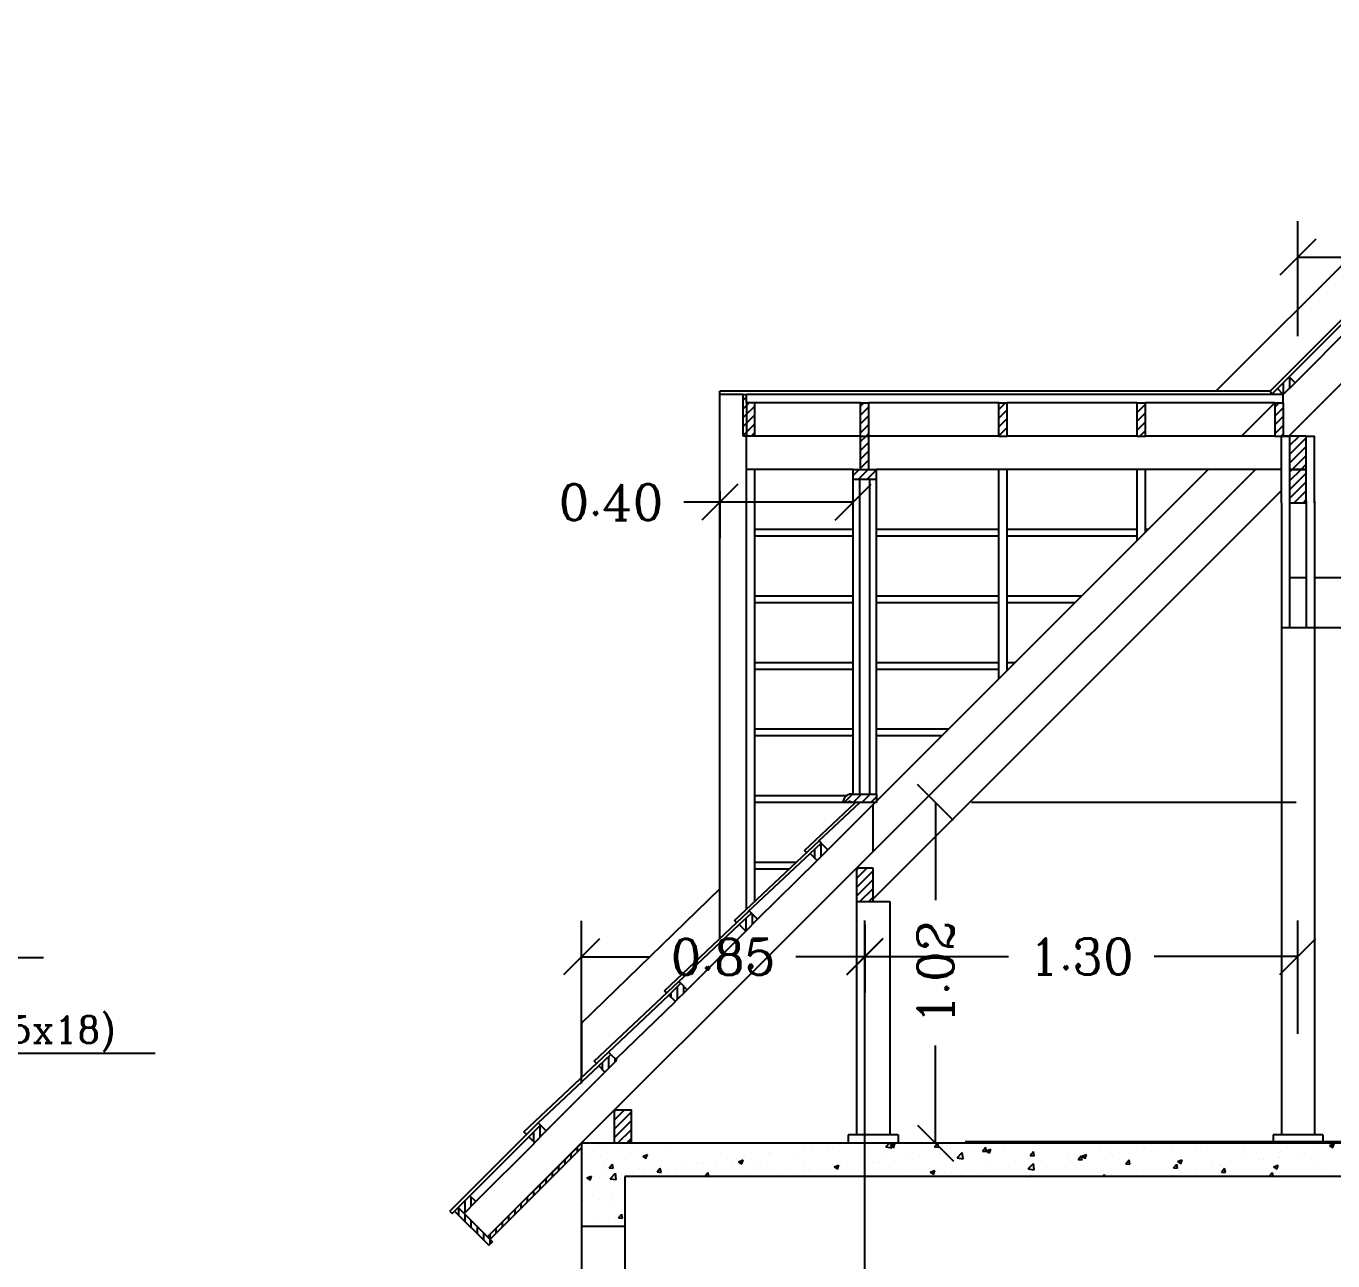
# Model space of a CAD drawing. Extents: x -79 to 141, y 7 to 81.
# Drawn here: x -50.599 to -46.678, y 44.532 to 48.238 of the extents above; entities that cross this region are included whole.
import ezdxf

# ---------------------------------------------------------------- set-up
doc = ezdxf.new("R2010")
doc.units = 0
doc.header["$LTSCALE"] = 10
doc.header["$MEASUREMENT"] = 0
doc.layers.get('0').update_dxf_attribs({"linetype": 'CONTINUOUS'})
doc.layers.get('DEFPOINTS').update_dxf_attribs({"linetype": 'CONTINUOUS'})
for name, color, linetype in [('CONCRETO', 5, 'CONTINUOUS'), ('COTAS', 244, 'CONTINUOUS'), ('EQUIPAMENTOS', 1, 'CONTINUOUS'), ('JANELA', 5, 'CONTINUOUS'), ('MADEIRAMENTODETELHADO', 244, 'CONTINUOUS'), ('PAREDECORTE', 3, 'CONTINUOUS'), ('PAREDES', 7, 'CONTINUOUS'), ('TEXTO', 1, 'CONTINUOUS')]:
    doc.layers.add(name, color=color, linetype=linetype)
doc.styles.add('ROMANC', font='ROMANC.SHX')
doc.styles.get("Standard").update_dxf_attribs({"font": 'ROMANC.SHX'})
doc.dimstyles.get("Standard").update_dxf_attribs({"dimscale": 0.6, "dimtxt": 0.18, "dimasz": 0.18, "dimexe": 0.18, "dimexo": 0.25, "dimgap": 0.09, "dimtad": 0, "dimzin": 0, "dimdsep": 46, "dimtxsty": 'Standard', "dimblk1": 'OBLIQUE', "dimblk2": 'OBLIQUE', "dimsah": 1, "dimcen": 0.09, "dimclrd": 30, "dimclre": 30, "dimadec": 0, "dimazin": 0, "dimtfac": 1, "dimtdec": 4, "dimtofl": 0, "dimtmove": 0, "dimatfit": 3, "dimldrblk": 'OBLIQUE', "dimfxl": 1, "dimtolj": 1, "dimtzin": 0, "dimarcsym": 0})

# ---------------------------------------------------------------- blocks, each defined once
blk = doc.blocks.new('_OBLIQUE')
at = {"color": 0, "linetype": 'ByBlock'}
blk.add_line((-0.5, -0.5), (0.5, 0.5), dxfattribs=at)
blk = doc.blocks.new('*D41')
at = {"color": 30, "linetype": 'ByBlock', "ltscale": 0.05}
for p, q in [((-28.1322, 35.88), (-28.1322, 36.3678)), ((-27.2817, 36.3558), (-27.2817, 36.1518)), ((-28.1322, 36.2598), (-27.9255, 36.2598)), ((-27.2817, 36.2598), (-27.4884, 36.2598))]:
    blk.add_line(p, q, dxfattribs=at)
at = {"layer": 'DEFPOINTS', "color": 0, "linetype": 'ByBlock', "ltscale": 0.05}
for p in [(-27.2817, 36.6558), (-27.2817, 36.2598), (-28.1322, 35.58)]:
    blk.add_point(p, dxfattribs=at)
at = {"color": 30, "linetype": 'ByBlock', "ltscale": 0.05, "xscale": 0.108, "yscale": 0.108, "zscale": 0.108, "rotation": 180}
blk.add_blockref('_OBLIQUE', (-28.1322, 36.2598), dxfattribs=at)
at = {"color": 30, "linetype": 'ByBlock', "ltscale": 0.05, "xscale": 0.108, "yscale": 0.108, "zscale": 0.108}
blk.add_blockref('_OBLIQUE', (-27.2817, 36.2598), dxfattribs=at)
at = {"color": 0, "linetype": 'ByBlock', "ltscale": 0.05, "insert": (-27.7069, 36.2598), "char_height": 0.108, "attachment_point": 5}
blk.add_mtext('\\A1;0.85', dxfattribs=at)
blk = doc.blocks.new('*D42')
at = {"color": 30, "linetype": 'ByBlock', "ltscale": 0.05}
for p, q in [((-25.982, 38.2527), (-25.982, 38.598)), ((-25.1192, 38.517), (-25.1192, 38.382)), ((-25.982, 38.49), (-25.7692, 38.49)), ((-25.1192, 38.49), (-25.332, 38.49))]:
    blk.add_line(p, q, dxfattribs=at)
at = {"layer": 'DEFPOINTS', "color": 0, "linetype": 'ByBlock', "ltscale": 0.05}
for p in [(-25.1192, 38.817), (-25.1192, 38.49), (-25.982, 37.9527)]:
    blk.add_point(p, dxfattribs=at)
at = {"color": 30, "linetype": 'ByBlock', "ltscale": 0.05, "xscale": 0.108, "yscale": 0.108, "zscale": 0.108, "rotation": 180}
blk.add_blockref('_OBLIQUE', (-25.982, 38.49), dxfattribs=at)
at = {"color": 30, "linetype": 'ByBlock', "ltscale": 0.05, "xscale": 0.108, "yscale": 0.108, "zscale": 0.108}
blk.add_blockref('_OBLIQUE', (-25.1192, 38.49), dxfattribs=at)
at = {"color": 0, "linetype": 'ByBlock', "ltscale": 0.05, "insert": (-25.5506, 38.49), "char_height": 0.108, "attachment_point": 5}
blk.add_mtext('\\A1;{0.85}', dxfattribs=at)
blk = doc.blocks.new('*D43')
at = {"color": 30, "linetype": 'ByBlock', "ltscale": 0.05}
for p, q in [((-27.2817, 34.8612), (-27.2817, 36.499)), ((-25.982, 36.1581), (-25.982, 36.499)), ((-27.2817, 36.391), (-26.8504, 36.391)), ((-25.982, 36.391), (-26.4133, 36.391))]:
    blk.add_line(p, q, dxfattribs=at)
at = {"layer": 'DEFPOINTS', "color": 0, "linetype": 'ByBlock', "ltscale": 0.05}
for p in [(-25.982, 36.391), (-25.982, 35.8581), (-27.2817, 34.5612)]:
    blk.add_point(p, dxfattribs=at)
at = {"color": 30, "linetype": 'ByBlock', "ltscale": 0.05, "xscale": 0.108, "yscale": 0.108, "zscale": 0.108, "rotation": 180}
blk.add_blockref('_OBLIQUE', (-27.2817, 36.391), dxfattribs=at)
at = {"color": 30, "linetype": 'ByBlock', "ltscale": 0.05, "xscale": 0.108, "yscale": 0.108, "zscale": 0.108}
blk.add_blockref('_OBLIQUE', (-25.982, 36.391), dxfattribs=at)
at = {"color": 0, "linetype": 'ByBlock', "ltscale": 0.05, "insert": (-26.6319, 36.391), "char_height": 0.108, "attachment_point": 5}
blk.add_mtext('\\A1;1.30', dxfattribs=at)
blk = doc.blocks.new('*D63')
at = {"color": 30, "linetype": 'ByBlock', "ltscale": 0.05}
for p, q in [((-28.5272, 35.3258), (-28.5272, 35.1173)), ((-28.1322, 35.28), (-28.1322, 35.1173)), ((-28.5272, 35.2253), (-28.1322, 35.2253)), ((-28.1322, 35.2253), (-28.0242, 35.2253))]:
    blk.add_line(p, q, dxfattribs=at)
at = {"layer": 'DEFPOINTS', "color": 0, "linetype": 'ByBlock', "ltscale": 0.05}
for p in [(-28.5272, 35.6258), (-28.1322, 35.58), (-28.1322, 35.2253)]:
    blk.add_point(p, dxfattribs=at)
at = {"color": 30, "linetype": 'ByBlock', "ltscale": 0.05, "xscale": 0.108, "yscale": 0.108, "zscale": 0.108, "rotation": 180}
blk.add_blockref('_OBLIQUE', (-28.5272, 35.2253), dxfattribs=at)
at = {"color": 30, "linetype": 'ByBlock', "ltscale": 0.05, "xscale": 0.108, "yscale": 0.108, "zscale": 0.108}
blk.add_blockref('_OBLIQUE', (-28.1322, 35.2253), dxfattribs=at)
at = {"color": 0, "linetype": 'ByBlock', "ltscale": 0.05, "insert": (-27.8056, 35.2253), "char_height": 0.108, "attachment_point": 5}
blk.add_mtext('\\A1;0.40', dxfattribs=at)
blk = doc.blocks.new('*D64')
at = {"color": 30, "linetype": 'ByBlock', "ltscale": 0.05}
for p, q in [((-27.7167, 37.7877), (-27.7167, 37.6468)), ((-27.7167, 37.7548), (-27.8247, 37.7548)), ((-27.3167, 37.7548), (-27.7167, 37.7548)), ((-27.3167, 37.5473), (-27.3167, 37.6468))]:
    blk.add_line(p, q, dxfattribs=at)
at = {"layer": 'DEFPOINTS', "color": 0, "linetype": 'ByBlock', "ltscale": 0.05}
for p in [(-27.7167, 38.0877), (-27.3167, 37.8473), (-27.7167, 37.7548)]:
    blk.add_point(p, dxfattribs=at)
at = {"color": 30, "linetype": 'ByBlock', "ltscale": 0.05, "xscale": 0.108, "yscale": 0.108, "zscale": 0.108, "rotation": 180}
blk.add_blockref('_OBLIQUE', (-27.7167, 37.7548), dxfattribs=at)
at = {"color": 30, "linetype": 'ByBlock', "ltscale": 0.05, "xscale": 0.108, "yscale": 0.108, "zscale": 0.108}
blk.add_blockref('_OBLIQUE', (-27.3167, 37.7548), dxfattribs=at)
at = {"color": 0, "linetype": 'ByBlock', "ltscale": 0.05, "insert": (-28.0433, 37.7548), "char_height": 0.108, "attachment_point": 5}
blk.add_mtext('\\A1;0.40', dxfattribs=at)
blk = doc.blocks.new('*X65')
at = {"color": 0, "linetype": 'Continuous', "ltscale": 0.05}
for p, q in [((-27.3067, 36.6246), (-27.2755, 36.6558)), ((-27.3067, 36.6511), (-27.3021, 36.6558)), ((-27.3067, 36.5981), (-27.2567, 36.6481)), ((-27.3067, 36.5715), (-27.2567, 36.6215)), ((-27.296, 36.5558), (-27.2567, 36.595)), ((-27.2695, 36.5558), (-27.2567, 36.5685))]:
    blk.add_line(p, q, dxfattribs=at)
blk = doc.blocks.new('*X66')
at = {"color": 0, "linetype": 'Continuous', "ltscale": 0.05}
for p, q in [((-27.3431, 36.8534), (-27.3181, 36.8784)), ((-27.3166, 36.8534), (-27.2916, 36.8784)), ((-27.2901, 36.8534), (-27.2651, 36.8784)), ((-27.2635, 36.8534), (-27.2467, 36.8702))]:
    blk.add_line(p, q, dxfattribs=at)
blk = doc.blocks.new('*X67')
at = {"color": 0, "linetype": 'Continuous', "ltscale": 0.05}
for p, q in [((-27.6467, 38.0612), (-27.6367, 38.0712)), ((-27.6467, 38.0347), (-27.6367, 38.0447)), ((-27.6367, 38.0447), (-27.6287, 38.0527)), ((-27.6367, 38.0182), (-27.6117, 38.0432)), ((-27.2942, 38.0425), (-27.284, 38.0527)), ((-27.2942, 38.0159), (-27.2692, 38.0409)), ((-26.8792, 38.0332), (-26.8597, 38.0527)), ((-26.4642, 38.0504), (-26.462, 38.0527)), ((-26.4642, 38.0239), (-26.4392, 38.0489)), ((-26.0509, 38.0395), (-26.0377, 38.0527)), ((-26.0509, 38.013), (-26.0259, 38.038)), ((-27.6467, 38.0082), (-27.6367, 38.0182)), ((-27.6367, 37.9916), (-27.6117, 38.0166)), ((-27.2942, 37.9894), (-27.2692, 38.0144)), ((-26.8792, 38.0067), (-26.8542, 38.0317)), ((-26.8792, 37.9802), (-26.8542, 38.0052)), ((-26.4642, 37.9974), (-26.4392, 38.0224)), ((-26.0509, 37.9865), (-26.0259, 38.0115)), ((-27.6467, 37.9816), (-27.6367, 37.9916)), ((-27.6467, 37.9551), (-27.6367, 37.9651)), ((-27.6367, 37.9651), (-27.6117, 37.9901)), ((-27.6227, 37.9527), (-27.6117, 37.9636)), ((-27.2942, 37.9629), (-27.2692, 37.9879)), ((-27.2779, 37.9527), (-27.2692, 37.9614)), ((-26.8792, 37.9536), (-26.8542, 37.9786)), ((-26.4642, 37.9709), (-26.4392, 37.9959)), ((-26.4559, 37.9527), (-26.4392, 37.9694)), ((-26.0509, 37.9599), (-26.0259, 37.9849)), ((-26.0317, 37.9527), (-26.0259, 37.9584)), ((-27.2942, 37.9364), (-27.2779, 37.9527)), ((-27.2942, 37.9099), (-27.2692, 37.9349)), ((-27.2942, 37.8834), (-27.2692, 37.9084)), ((-27.2942, 37.8568), (-27.2692, 37.8818)), ((-27.2719, 37.8527), (-27.2692, 37.8553))]:
    blk.add_line(p, q, dxfattribs=at)
blk = doc.blocks.new('*X68')
at = {"color": 0, "linetype": 'Continuous', "ltscale": 0.05}
for p, q in [((-26.007, 37.9243), (-25.9786, 37.9527)), ((-26.007, 37.9508), (-26.0052, 37.9527)), ((-26.007, 37.8977), (-25.957, 37.9477)), ((-26.007, 37.8712), (-25.957, 37.9212)), ((-25.9991, 37.8527), (-25.957, 37.8947)), ((-26.007, 37.8182), (-25.9726, 37.8527)), ((-26.007, 37.8447), (-25.9991, 37.8527)), ((-26.007, 37.7917), (-25.957, 37.8417)), ((-25.9726, 37.8527), (-25.957, 37.8682)), ((-26.007, 37.7652), (-25.957, 37.8152)), ((-25.993, 37.7527), (-25.957, 37.7886)), ((-25.9665, 37.7527), (-25.957, 37.7621))]:
    blk.add_line(p, q, dxfattribs=at)
blk = doc.blocks.new('*X69')
at = {"color": 0, "linetype": 'Continuous', "ltscale": 0.05}
for p, q in [((-27.3167, 37.8343), (-27.2984, 37.8527)), ((-27.3019, 37.8227), (-27.2719, 37.8527)), ((-27.2754, 37.8227), (-27.2467, 37.8513)), ((-27.2488, 37.8227), (-27.2467, 37.8248))]:
    blk.add_line(p, q, dxfattribs=at)
blk = doc.blocks.new('*X74')
at = {"color": 0, "linetype": 'Continuous', "ltscale": 0.05}
for p, q in [((-28.2562, 35.8485), (-28.2562, 35.8827)), ((-28.275, 35.8347), (-28.275, 35.8639)), ((-28.2375, 35.8674), (-28.2375, 35.8679)), ((-28.1437, 35.8042), (-28.1437, 35.8184)), ((-28.1812, 35.7667), (-28.1812, 35.7809)), ((-28.1625, 35.7855), (-28.1625, 35.7996)), ((-28.2375, 35.7105), (-28.2375, 35.7246)), ((-28.2187, 35.7292), (-28.2187, 35.7434)), ((-28.2, 35.748), (-28.2, 35.7621)), ((-28.275, 35.673), (-28.275, 35.6871)), ((-28.2562, 35.6917), (-28.2562, 35.7059)), ((-28.4812, 35.6223), (-28.4812, 35.6577)), ((-28.4625, 35.6411), (-28.4625, 35.6686)), ((-28.3125, 35.6355), (-28.3125, 35.6496)), ((-28.2937, 35.6542), (-28.2937, 35.6684)), ((-28.5, 35.6354), (-28.5, 35.6389)), ((-28.5, 35.6142), (-28.5, 35.6354)), ((-28.4812, 35.5954), (-28.4812, 35.6167)), ((-28.35, 35.598), (-28.35, 35.6121)), ((-28.3312, 35.6167), (-28.3312, 35.6309)), ((-28.4625, 35.5767), (-28.4625, 35.5979)), ((-28.4438, 35.5579), (-28.4438, 35.5792)), ((-28.3875, 35.5605), (-28.3875, 35.5746)), ((-28.3687, 35.5792), (-28.3687, 35.5934)), ((-28.425, 35.5392), (-28.425, 35.5604)), ((-28.4062, 35.5417), (-28.4062, 35.5559)), ((-28.4062, 35.5276), (-28.4062, 35.5417))]:
    blk.add_line(p, q, dxfattribs=at)
blk = doc.blocks.new('*X75')
at = {"color": 0, "linetype": 'Continuous', "ltscale": 0.05}
for p, q in [((-27.6187, 36.4874), (-27.6187, 36.5177)), ((-27.6562, 36.4845), (-27.6562, 36.4885)), ((-27.6375, 36.4686), (-27.6375, 36.5062)), ((-27.8625, 36.2681), (-27.8625, 36.2818)), ((-27.8437, 36.2624), (-27.8437, 36.3006)), ((-27.825, 36.2809), (-27.825, 36.3012)), ((-28.05, 36.0552), (-28.05, 36.0909)), ((-28.0312, 36.074), (-28.0312, 36.0843)), ((-28.0688, 36.0511), (-28.0688, 36.0733))]:
    blk.add_line(p, q, dxfattribs=at)
blk = doc.blocks.new('*X76')
at = {"color": 0, "linetype": 'Continuous', "ltscale": 0.05}
for p, q in [((-27.4312, 36.6853), (-27.4312, 36.7134)), ((-27.4125, 36.6906), (-27.4125, 36.731)), ((-27.3938, 36.7098), (-27.3938, 36.7129))]:
    blk.add_line(p, q, dxfattribs=at)
blk = doc.blocks.new('*X77')
at = {"color": 0, "linetype": 'Continuous', "ltscale": 0.05}
for p, q in [((-25.6125, 38.5128), (-25.6125, 38.5271)), ((-25.5937, 38.5098), (-25.5937, 38.5458)), ((-25.575, 38.5286), (-25.575, 38.546)), ((-25.8187, 38.2948), (-25.8187, 38.3202)), ((-25.8, 38.3036), (-25.8, 38.3389)), ((-25.7812, 38.3223), (-25.7812, 38.328)), ((-26.0062, 38.0973), (-26.0062, 38.1287)), ((-26.025, 38.0786), (-26.025, 38.1139))]:
    blk.add_line(p, q, dxfattribs=at)
blk = doc.blocks.new('*X94')
at = {"color": 0, "linetype": 'Continuous', "ltscale": 0.05}
for p, q in [((-28.0951, 35.8048), (-28.0951, 35.8048)), ((-28.0716, 35.8156), (-28.0716, 35.8156)), ((-28.0193, 35.8148), (-28.0193, 35.8148)), ((-27.9729, 35.8063), (-27.9729, 35.8063)), ((-27.869, 35.8213), (-27.869, 35.8213)), ((-27.5677, 35.8023), (-27.5677, 35.8023)), ((-27.4612, 35.8107), (-27.4612, 35.8107)), ((-27.4414, 35.8189), (-27.4414, 35.8189)), ((-27.3913, 35.8255), (-27.3913, 35.8255)), ((-27.38, 35.8164), (-27.38, 35.8164)), ((-27.3602, 35.8235), (-27.3602, 35.8235)), ((-27.218, 35.8192), (-27.2077, 35.83)), ((-27.218, 35.8192), (-27.2002, 35.8164)), ((-27.2052, 35.8233), (-27.1912, 35.8287)), ((-27.2052, 35.8233), (-27.1953, 35.8166)), ((-27.2002, 35.8165), (-27.2018, 35.83)), ((-27.1953, 35.8166), (-27.1912, 35.8287)), ((-27.0988, 35.8125), (-27.0988, 35.8125)), ((-27.0721, 35.8189), (-27.0628, 35.83)), ((-27.0721, 35.8189), (-27.0602, 35.8179)), ((-27.0601, 35.8179), (-27.0624, 35.83)), ((-27.0046, 35.7861), (-26.989, 35.8023)), ((-26.9898, 35.8064), (-26.9898, 35.8064)), ((-26.9868, 35.7833), (-26.989, 35.8023)), ((-26.9511, 35.8138), (-26.9511, 35.8138)), ((-26.9397, 35.813), (-26.9397, 35.813)), ((-26.9287, 35.8063), (-26.919, 35.8178)), ((-26.9287, 35.8063), (-26.9167, 35.8053)), ((-26.9167, 35.8053), (-26.919, 35.8179)), ((-26.9178, 35.8073), (-26.9038, 35.8127)), ((-26.9178, 35.8073), (-26.9079, 35.8006)), ((-26.9078, 35.8006), (-26.9038, 35.8127)), ((-26.8639, 35.823), (-26.8639, 35.823)), ((-26.8485, 35.8279), (-26.8485, 35.8279)), ((-26.7852, 35.7938), (-26.7756, 35.8053)), ((-26.7732, 35.7928), (-26.7755, 35.8053)), ((-26.6797, 35.8296), (-26.6797, 35.8296)), ((-26.6725, 35.8026), (-26.6725, 35.8026)), ((-26.5729, 35.825), (-26.5729, 35.825)), ((-26.5559, 35.8226), (-26.5559, 35.8226)), ((-26.5433, 35.8032), (-26.5433, 35.8032)), ((-26.4662, 35.8205), (-26.4662, 35.8205)), ((-26.4423, 35.816), (-26.4423, 35.816)), ((-26.4123, 35.8105), (-26.4123, 35.8105)), ((-26.3594, 35.816), (-26.3594, 35.816)), ((-26.286, 35.8271), (-26.286, 35.8271)), ((-26.2526, 35.8115), (-26.2526, 35.8115)), ((-26.1459, 35.807), (-26.1459, 35.807)), ((-26.0391, 35.8025), (-26.0391, 35.8025)), ((-26.0333, 35.8063), (-26.0333, 35.8063)), ((-25.9809, 35.8034), (-25.9809, 35.8034)), ((-25.9306, 35.8204), (-25.9306, 35.8204)), ((-25.8875, 35.8237), (-25.8735, 35.8291)), ((-25.8875, 35.8237), (-25.8775, 35.817)), ((-25.8775, 35.8171), (-25.8735, 35.8291)), ((-28.1066, 35.786), (-28.1066, 35.786)), ((-28.0739, 35.7935), (-28.0739, 35.7935)), ((-28.0485, 35.7563), (-28.0389, 35.7678)), ((-28.0365, 35.7553), (-28.0388, 35.7678)), ((-27.9998, 35.7815), (-27.9998, 35.7815)), ((-27.9481, 35.7908), (-27.9341, 35.7962)), ((-27.9481, 35.7908), (-27.9382, 35.7841)), ((-27.9382, 35.7842), (-27.9341, 35.7962)), ((-27.893, 35.777), (-27.893, 35.777)), ((-27.8198, 35.7691), (-27.8198, 35.7691)), ((-27.7863, 35.7725), (-27.7863, 35.7725)), ((-27.7688, 35.7688), (-27.7688, 35.7688)), ((-27.6935, 35.7857), (-27.6935, 35.7857)), ((-27.6795, 35.768), (-27.6795, 35.768)), ((-27.6678, 35.7816), (-27.6678, 35.7816)), ((-27.6607, 35.7748), (-27.6467, 35.7802)), ((-27.6607, 35.7748), (-27.6508, 35.7681)), ((-27.6507, 35.7681), (-27.6467, 35.7802)), ((-27.6435, 35.7923), (-27.6435, 35.7923)), ((-27.6133, 35.7763), (-27.6133, 35.7763)), ((-27.5727, 35.7634), (-27.5727, 35.7634)), ((-27.5639, 35.7966), (-27.5639, 35.7966)), ((-27.4966, 35.7964), (-27.4966, 35.7964)), ((-27.3733, 35.7588), (-27.3593, 35.7642)), ((-27.3633, 35.7521), (-27.3593, 35.7642)), ((-27.3321, 35.7725), (-27.3321, 35.7725)), ((-27.2587, 35.7719), (-27.2587, 35.7719)), ((-27.2419, 35.7732), (-27.2419, 35.7732)), ((-27.2154, 35.7925), (-27.2154, 35.7925)), ((-27.1918, 35.7798), (-27.1918, 35.7798)), ((-27.156, 35.786), (-27.156, 35.786)), ((-27.1161, 35.7898), (-27.1161, 35.7898)), ((-27.055, 35.7988), (-27.055, 35.7988)), ((-27.0046, 35.7861), (-26.9868, 35.7833)), ((-26.9058, 35.7625), (-26.9058, 35.7625)), ((-26.7911, 35.753), (-26.7756, 35.7692)), ((-26.7891, 35.7826), (-26.7891, 35.7826)), ((-26.7852, 35.7938), (-26.7732, 35.7927)), ((-26.7733, 35.7502), (-26.7755, 35.7692)), ((-26.7499, 35.7741), (-26.7499, 35.7741)), ((-26.7402, 35.7673), (-26.7402, 35.7673)), ((-26.6644, 35.7773), (-26.6644, 35.7773)), ((-26.646, 35.7891), (-26.646, 35.7891)), ((-26.6417, 35.7812), (-26.6321, 35.7927)), ((-26.6417, 35.7812), (-26.6298, 35.7802)), ((-26.6298, 35.7802), (-26.6321, 35.7928)), ((-26.6304, 35.7913), (-26.6164, 35.7967)), ((-26.6304, 35.7913), (-26.6204, 35.7846)), ((-26.6204, 35.7846), (-26.6164, 35.7967)), ((-26.5381, 35.7939), (-26.5381, 35.7939)), ((-26.4983, 35.7687), (-26.4887, 35.7802)), ((-26.4983, 35.7687), (-26.4863, 35.7676)), ((-26.4863, 35.7677), (-26.4886, 35.7802)), ((-26.4881, 35.8005), (-26.4881, 35.8005)), ((-26.3548, 35.7561), (-26.3452, 35.7676)), ((-26.3429, 35.7551), (-26.3452, 35.7677)), ((-26.343, 35.7753), (-26.329, 35.7806)), ((-26.343, 35.7753), (-26.333, 35.7686)), ((-26.3408, 35.7644), (-26.3408, 35.7644)), ((-26.333, 35.7686), (-26.3289, 35.7807)), ((-26.2382, 35.7785), (-26.2382, 35.7785)), ((-26.2142, 35.7633), (-26.2142, 35.7633)), ((-26.2128, 35.7648), (-26.2128, 35.7648)), ((-26.1371, 35.7913), (-26.1371, 35.7913)), ((-26.0976, 35.7834), (-26.0976, 35.7834)), ((-26.0865, 35.7814), (-26.0865, 35.7814)), ((-26.0555, 35.7592), (-26.0415, 35.7646)), ((-26.0456, 35.7526), (-26.0415, 35.7646)), ((-26.0364, 35.788), (-26.0364, 35.788)), ((-25.9607, 35.798), (-25.9607, 35.798)), ((-25.9323, 35.798), (-25.9323, 35.798)), ((-28.1162, 35.7263), (-28.1022, 35.7317)), ((-28.1162, 35.7263), (-28.1062, 35.7196)), ((-28.1062, 35.7196), (-28.1021, 35.7317)), ((-28.0764, 35.7269), (-28.0764, 35.7269)), ((-28.072, 35.7359), (-28.072, 35.7359)), ((-28.0644, 35.7591), (-28.0644, 35.7591)), ((-28.0485, 35.7563), (-28.0366, 35.7553)), ((-28.0453, 35.7237), (-28.0297, 35.7399)), ((-28.0453, 35.7237), (-28.0275, 35.7209)), ((-28.0275, 35.7209), (-28.0297, 35.7399)), ((-27.9754, 35.7397), (-27.9754, 35.7397)), ((-27.9576, 35.7546), (-27.9576, 35.7546)), ((-27.9456, 35.7525), (-27.9456, 35.7525)), ((-27.9051, 35.7438), (-27.8954, 35.7553)), ((-27.9051, 35.7438), (-27.8931, 35.7427)), ((-27.8956, 35.7591), (-27.8956, 35.7591)), ((-27.8931, 35.7427), (-27.8954, 35.7553)), ((-27.8715, 35.7547), (-27.8715, 35.7547)), ((-27.8509, 35.7501), (-27.8509, 35.7501)), ((-27.8465, 35.7363), (-27.8465, 35.7363)), ((-27.7616, 35.7312), (-27.752, 35.7427)), ((-27.7616, 35.7312), (-27.7497, 35.7302)), ((-27.7496, 35.7302), (-27.7519, 35.7427)), ((-27.7441, 35.7456), (-27.7441, 35.7456)), ((-27.7299, 35.7563), (-27.7299, 35.7563)), ((-27.6373, 35.7411), (-27.6373, 35.7411)), ((-27.6087, 35.73), (-27.6085, 35.7302)), ((-27.6085, 35.73), (-27.6085, 35.7302)), ((-27.5663, 35.73), (-27.5663, 35.73)), ((-27.5653, 35.7324), (-27.5653, 35.7324)), ((-27.5306, 35.7366), (-27.5306, 35.7366)), ((-27.494, 35.7401), (-27.494, 35.7401)), ((-27.466, 35.7589), (-27.466, 35.7589)), ((-27.4636, 35.7441), (-27.4636, 35.7441)), ((-27.4487, 35.7525), (-27.4487, 35.7525)), ((-27.4439, 35.7466), (-27.4439, 35.7466)), ((-27.4238, 35.7321), (-27.4238, 35.7321)), ((-27.3733, 35.7588), (-27.3633, 35.7521)), ((-27.3682, 35.7566), (-27.3682, 35.7566)), ((-27.3626, 35.7569), (-27.3626, 35.7569)), ((-27.3592, 35.7544), (-27.3592, 35.7544)), ((-27.2525, 35.7499), (-27.2525, 35.7499)), ((-27.1457, 35.7454), (-27.1457, 35.7454)), ((-27.0859, 35.7428), (-27.0719, 35.7482)), ((-27.0859, 35.7428), (-27.0759, 35.7361)), ((-27.0759, 35.7361), (-27.0718, 35.7482)), ((-27.0575, 35.7322), (-27.0575, 35.7322)), ((-27.0389, 35.7409), (-27.0389, 35.7409)), ((-27.0224, 35.7425), (-27.0224, 35.7425)), ((-26.9923, 35.7341), (-26.9923, 35.7341)), ((-26.9536, 35.7472), (-26.9536, 35.7472)), ((-26.9322, 35.7364), (-26.9322, 35.7364)), ((-26.9166, 35.7441), (-26.9166, 35.7441)), ((-26.8509, 35.7613), (-26.8509, 35.7613)), ((-26.8254, 35.7319), (-26.8254, 35.7319)), ((-26.7911, 35.753), (-26.7734, 35.7502)), ((-26.7902, 35.7607), (-26.7902, 35.7607)), ((-26.7901, 35.73), (-26.7844, 35.7321)), ((-26.7851, 35.73), (-26.7844, 35.7322)), ((-26.568, 35.73), (-26.5621, 35.7361)), ((-26.5614, 35.73), (-26.5621, 35.7361)), ((-26.5457, 35.7366), (-26.5457, 35.7366)), ((-26.4649, 35.7316), (-26.4649, 35.7316)), ((-26.4447, 35.7494), (-26.4447, 35.7494)), ((-26.3548, 35.7561), (-26.3429, 35.7551)), ((-26.3386, 35.7483), (-26.3386, 35.7483)), ((-26.3308, 35.7433), (-26.3308, 35.7433)), ((-26.2885, 35.7548), (-26.2885, 35.7548)), ((-26.2114, 35.7436), (-26.2018, 35.7551)), ((-26.2114, 35.7436), (-26.1994, 35.7425)), ((-26.1994, 35.7426), (-26.2017, 35.7551)), ((-26.0679, 35.731), (-26.0583, 35.7425)), ((-26.0679, 35.731), (-26.056, 35.73)), ((-26.056, 35.73), (-26.0583, 35.7426)), ((-26.0555, 35.7592), (-26.0456, 35.7525)), ((-26.0496, 35.7394), (-26.0496, 35.7394)), ((-26.0357, 35.7397), (-26.0357, 35.7397)), ((-25.933, 35.7595), (-25.933, 35.7595)), ((-25.933, 35.7538), (-25.933, 35.7538)), ((-25.9149, 35.73), (-25.9148, 35.73)), ((-25.9148, 35.73), (-25.9148, 35.73)), ((-25.887, 35.7358), (-25.887, 35.7358)), ((-28.0798, 35.6963), (-28.0798, 35.6963)), ((-28.1246, 35.657), (-28.1246, 35.657)), ((-28.0788, 35.6604), (-28.0788, 35.6604)), ((-28.0396, 35.6798), (-28.0396, 35.6798)), ((-28.0319, 35.6523), (-28.0319, 35.6523)), ((-28.0208, 35.6059), (-28.0111, 35.6174)), ((-28.0208, 35.6059), (-28.0088, 35.6048)), ((-28.0088, 35.6048), (-28.0111, 35.6174)), ((-28.0812, 35.5938), (-28.0812, 35.5938)), ((-28.0509, 35.5948), (-28.0509, 35.5948))]:
    blk.add_line(p, q, dxfattribs=at)
blk = doc.blocks.new('*X122')
at = {"color": 0, "linetype": 'Continuous', "ltscale": 0.05}
for p, q in [((-48.8339, 44.955), (-48.804, 44.9849)), ((-48.8339, 44.9815), (-48.8305, 44.9849)), ((-48.8339, 44.9285), (-48.7839, 44.9785)), ((-48.8339, 44.902), (-48.7839, 44.952)), ((-48.8245, 44.8849), (-48.7839, 44.9254)), ((-48.7979, 44.8849), (-48.7839, 44.8989))]:
    blk.add_line(p, q, dxfattribs=at)
blk = doc.blocks.new('*D146')
at = {"color": 30, "linetype": 'ByBlock', "ltscale": 0.05}
for p, q in [((-47.8708, 45.9083), (-47.8708, 45.6151)), ((-46.7877, 45.9083), (-47.7628, 45.9083)), ((-47.8708, 44.8849), (-47.8708, 45.178)), ((-46.7227, 44.8849), (-47.7628, 44.8849))]:
    blk.add_line(p, q, dxfattribs=at)
at = {"layer": 'DEFPOINTS', "color": 0, "linetype": 'ByBlock', "ltscale": 0.05}
for p in [(-48.0477, 45.9083), (-47.9827, 44.8849), (-47.8708, 44.8849)]:
    blk.add_point(p, dxfattribs=at)
at = {"color": 30, "linetype": 'ByBlock', "ltscale": 0.05, "xscale": 0.108, "yscale": 0.108, "zscale": 0.108}
for p, rotation in [((-47.8708, 45.9083), 90), ((-47.8708, 44.8849), 270)]:
    blk.add_blockref('_OBLIQUE', p, dxfattribs=dict(at, rotation=rotation))
at = {"color": 0, "linetype": 'ByBlock', "ltscale": 0.05, "insert": (-47.8708, 45.3966), "char_height": 0.108, "attachment_point": 5, "rotation": 90}
blk.add_mtext('\\A1;1.02', dxfattribs=at)

msp = doc.modelspace()

# ---------------------------------------------------------------- linework, layer by layer
at = {"layer": 'CONCRETO', "color": 30, "linetype": 'Continuous', "ltscale": 0.3}
for p, q in [((-47.98274, 44.90987), (-48.13274, 44.90987)), ((-46.70807, 44.90987), (-46.85704, 44.90987))]:
    msp.add_line(p, q, dxfattribs=at)
at = {"layer": 'CONCRETO', "color": 5, "linetype": 'Continuous', "ltscale": 0.3}
for p, q in [((-42.93319, 44.88487), (-48.93319, 44.88487)), ((-48.93319, 44.88487), (-48.93319, 44.63487)), ((-48.93319, 44.88487), (-48.93319, 44.63487)), ((-45.90319, 44.78487), (-48.80319, 44.78487)), ((-48.80319, 44.78487), (-48.80319, 44.63487))]:
    msp.add_line(p, q, dxfattribs=at)
at = {"layer": 'CONCRETO', "color": 3, "linetype": 'Continuous', "ltscale": 0.3}
msp.add_line((-48.80319, 44.63487), (-48.93319, 44.63487), dxfattribs=at)
at = {"layer": 'EQUIPAMENTOS', "linetype": 'Continuous', "ltscale": 0.05}
msp.add_line((-45.88126, 44.88928), (-47.78126, 44.88928), dxfattribs=at)
at = {"layer": 'JANELA', "color": 244, "linetype": 'Continuous', "ltscale": 0.3}
for p, q in [((-48.11774, 45.93325), (-48.11774, 46.87755)), ((-48.04774, 45.93325), (-48.04774, 46.87755))]:
    msp.add_line(p, q, dxfattribs=at)
at = {"layer": 'JANELA', "color": 1, "linetype": 'Continuous', "ltscale": 0.3}
for p, q in [((-48.09774, 45.93325), (-48.09774, 46.87755)), ((-48.06774, 45.93325), (-48.06774, 46.87755))]:
    msp.add_line(p, q, dxfattribs=at)
at = {"layer": 'MADEIRAMENTODETELHADO', "color": 30, "linetype": 'Continuous', "ltscale": 0.3}
for p, q in [((-46.86643, 47.14255), (-46.60419, 47.40479)), ((-46.80925, 47.18558), (-46.63248, 47.36236)), ((-46.79157, 47.16791), (-46.6148, 47.34468)), ((-46.81051, 47.00755), (-46.59397, 47.22409)), ((-48.51774, 45.49916), (-48.51774, 47.14255)), ((-46.86643, 47.14255), (-48.51774, 47.14255)), ((-48.09524, 47.13255), (-48.09524, 47.13469)), ((-48.07024, 47.13255), (-48.07024, 47.13469)), ((-46.86643, 47.14255), (-46.86228, 47.13255)), ((-46.86228, 47.13255), (-46.84461, 47.15023)), ((-48.44774, 47.13255), (-48.51774, 47.13255)), ((-46.82693, 47.13255), (-48.43774, 47.13255)), ((-48.09524, 47.10755), (-48.41274, 47.10755)), ((-47.68024, 47.10755), (-48.07024, 47.10755)), ((-47.26524, 47.10755), (-47.65524, 47.10755)), ((-46.85193, 47.10755), (-47.24024, 47.10755)), ((-46.95193, 47.00755), (-46.85193, 47.10755)), ((-46.82693, 47.10755), (-46.82693, 47.13255)), ((-48.43774, 45.58731), (-48.43774, 47.00755)), ((-48.09524, 47.00755), (-48.41274, 47.00755)), ((-47.68024, 47.00755), (-48.07024, 47.00755)), ((-47.26524, 47.00755), (-47.65524, 47.00755)), ((-46.85193, 47.00755), (-47.24024, 47.00755)), ((-46.80807, 47.00755), (-46.82693, 47.00755)), ((-48.11774, 46.90755), (-48.43774, 46.90755)), ((-48.41274, 45.61087), (-48.41274, 46.90755)), ((-46.83204, 46.90755), (-48.04774, 46.90755)), ((-48.04774, 45.91174), (-47.05193, 46.90755)), ((-47.88543, 45.93263), (-46.91051, 46.90755)), ((-47.68024, 46.27924), (-47.68024, 46.90755)), ((-47.65524, 46.30424), (-47.65524, 46.90755)), ((-47.26524, 46.69424), (-47.26524, 46.90755)), ((-47.24024, 46.71924), (-47.24024, 46.90755)), ((-48.05774, 45.61889), (-46.83204, 46.8446)), ((-46.83204, 46.80755), (-46.83204, 46.43358)), ((-46.73307, 46.80755), (-46.73307, 46.43358)), ((-48.11774, 46.72755), (-48.41274, 46.72755)), ((-48.11774, 46.70755), (-48.41274, 46.70755)), ((-47.68024, 46.72755), (-48.04774, 46.72755)), ((-47.68024, 46.70755), (-48.04774, 46.70755)), ((-47.26524, 46.72755), (-47.65524, 46.72755)), ((-47.26524, 46.70755), (-47.65524, 46.70755)), ((-47.23193, 46.72755), (-47.24024, 46.72755)), ((-48.11774, 46.52755), (-48.41274, 46.52755)), ((-48.11774, 46.50755), (-48.41274, 46.50755)), ((-47.68024, 46.52755), (-48.04774, 46.52755)), ((-47.68024, 46.50755), (-48.04774, 46.50755)), ((-47.43193, 46.52755), (-47.65524, 46.52755)), ((-47.45193, 46.50755), (-47.65524, 46.50755)), ((-46.83204, 46.43358), (-46.83204, 44.90987)), ((-46.73307, 46.43358), (-46.73307, 44.90987)), ((-48.11774, 46.32755), (-48.41274, 46.32755)), ((-47.68024, 46.32755), (-48.04774, 46.32755)), ((-47.63193, 46.32755), (-47.65524, 46.32755)), ((-48.11774, 46.30755), (-48.41274, 46.30755)), ((-47.68024, 46.30755), (-48.04774, 46.30755)), ((-47.65193, 46.30755), (-47.65524, 46.30755)), ((-48.11774, 46.12755), (-48.41274, 46.12755)), ((-47.83193, 46.12755), (-48.04774, 46.12755)), ((-48.11774, 46.10755), (-48.41274, 46.10755)), ((-47.85193, 46.10755), (-48.04774, 46.10755)), ((-48.13864, 45.92755), (-48.41274, 45.92755)), ((-48.05774, 45.76032), (-47.88543, 45.93263)), ((-48.11153, 45.90755), (-48.41274, 45.90755)), ((-48.26399, 45.76384), (-48.11078, 45.90825)), ((-48.22132, 45.79132), (-48.09727, 45.90825)), ((-48.19295, 45.7665), (-48.05858, 45.90096)), ((-48.05774, 45.90174), (-48.05123, 45.90825)), ((-48.05774, 45.76032), (-48.05774, 45.90174)), ((-48.47373, 45.55338), (-48.21975, 45.7928)), ((-48.25743, 45.75728), (-48.26399, 45.76384)), ((-48.21319, 45.78624), (-48.21955, 45.79298)), ((-49.2144, 44.60366), (-48.05774, 45.76032)), ((-48.24673, 45.75462), (-48.43349, 45.57962)), ((-48.28897, 45.72755), (-48.41274, 45.72755)), ((-48.4046, 45.55745), (-48.22547, 45.73336)), ((-48.31018, 45.70755), (-48.41274, 45.70755)), ((-48.10774, 45.61065), (-48.10774, 44.90987)), ((-48.10774, 45.61065), (-48.05774, 45.61065)), ((-48.05774, 45.61065), (-48.00774, 45.61065)), ((-48.00774, 45.61065), (-48.00774, 44.90987)), ((-48.68411, 45.34233), (-48.43013, 45.58174)), ((-48.42294, 45.57579), (-48.42929, 45.58253)), ((-48.64145, 45.36981), (-48.45933, 45.54147)), ((-48.46717, 45.54683), (-48.47373, 45.55338)), ((-48.6158, 45.34597), (-48.43995, 45.52209)), ((-48.89453, 45.13131), (-48.64055, 45.37072)), ((-48.63503, 45.3652), (-48.64055, 45.37072)), ((-48.67759, 45.3358), (-48.68411, 45.34233)), ((-48.85186, 45.15878), (-48.67039, 45.32985)), ((-48.82936, 45.13728), (-48.65096, 45.31058)), ((-49.10584, 44.91937), (-48.85186, 45.15878)), ((-48.84479, 45.15171), (-48.85186, 45.15878)), ((-49.06237, 44.94661), (-48.88119, 45.1174)), ((-49.03831, 44.92255), (-48.86247, 45.09868)), ((-48.88641, 45.12319), (-48.89453, 45.13131)), ((-49.32826, 44.68072), (-49.06237, 44.94661)), ((-49.32826, 44.68072), (-49.06237, 44.94661)), ((-49.0553, 44.93954), (-49.06237, 44.94661)), ((-49.0553, 44.93954), (-49.06237, 44.94661)), ((-49.0553, 44.93954), (-49.05599, 44.94023)), ((-49.0553, 44.93954), (-49.05599, 44.94023)), ((-49.26743, 44.72741), (-49.09065, 44.90418)), ((-49.26743, 44.72741), (-49.09065, 44.90418)), ((-49.09772, 44.91125), (-49.10584, 44.91937)), ((-49.09772, 44.91125), (-49.10584, 44.91937)), ((-48.13274, 44.90987), (-48.13274, 44.88487)), ((-47.98274, 44.90987), (-47.98274, 44.88487)), ((-46.85704, 44.90987), (-46.85704, 44.88487)), ((-46.70807, 44.90987), (-46.70807, 44.88487)), ((-49.07479, 44.88473), (-49.24975, 44.70973)), ((-49.07479, 44.88473), (-49.24975, 44.70973)), ((-48.79177, 44.88487), (-48.78389, 44.89274)), ((-49.32826, 44.68072), (-49.32119, 44.67365)), ((-49.32826, 44.68072), (-49.32119, 44.67365)), ((-49.32119, 44.67365), (-49.31339, 44.68144)), ((-49.32119, 44.67365), (-49.31339, 44.68144))]:
    msp.add_line(p, q, dxfattribs=at)
at = {"layer": 'MADEIRAMENTODETELHADO', "color": 244, "linetype": 'Continuous', "ltscale": 0.3}
for p, q in [((-46.84461, 47.15023), (-46.80925, 47.18558)), ((-46.79157, 47.16791), (-46.80925, 47.18558)), ((-46.82693, 47.13255), (-46.84461, 47.15023)), ((-46.82693, 47.13255), (-46.79157, 47.16791)), ((-48.44774, 47.00755), (-48.44774, 47.13255)), ((-48.44774, 47.13255), (-48.43774, 47.13255)), ((-48.43774, 47.10755), (-48.43774, 47.13255)), ((-48.41274, 47.10755), (-48.43774, 47.10755)), ((-48.43774, 47.10755), (-48.43774, 47.00755)), ((-48.41274, 47.00755), (-48.41274, 47.10755)), ((-48.09524, 46.90755), (-48.09524, 47.10755)), ((-48.09524, 47.10755), (-48.07024, 47.10755)), ((-48.07024, 46.90755), (-48.07024, 47.10755)), ((-47.68024, 47.00755), (-47.68024, 47.10755)), ((-47.68024, 47.10755), (-47.65524, 47.10755)), ((-47.65524, 47.00755), (-47.65524, 47.10755)), ((-47.26524, 47.00755), (-47.26524, 47.10755)), ((-47.26524, 47.10755), (-47.24024, 47.10755)), ((-47.24024, 47.00755), (-47.24024, 47.10755)), ((-46.85193, 47.10755), (-46.85193, 47.00755)), ((-46.85193, 47.10755), (-46.82693, 47.10755)), ((-46.82693, 47.10755), (-46.82693, 47.00755)), ((-48.43774, 47.00755), (-48.44774, 47.00755)), ((-48.41274, 47.00755), (-48.43774, 47.00755)), ((-48.09524, 47.00755), (-48.07024, 47.00755)), ((-47.68024, 47.00755), (-47.65524, 47.00755)), ((-47.26524, 47.00755), (-47.24024, 47.00755)), ((-46.85193, 47.00755), (-46.82693, 47.00755)), ((-46.83204, 46.80755), (-46.83204, 47.00755)), ((-46.83204, 47.00755), (-46.81051, 47.00755)), ((-46.75807, 47.00755), (-46.73307, 47.00755)), ((-46.73307, 46.80755), (-46.73307, 47.00755)), ((-48.11774, 46.87755), (-48.11774, 46.90755)), ((-48.11774, 46.90755), (-48.04774, 46.90755)), ((-48.04774, 46.87755), (-48.04774, 46.90755)), ((-48.04774, 46.87755), (-48.11774, 46.87755)), ((-46.83204, 46.80755), (-46.83204, 46.43358)), ((-46.80807, 46.80755), (-46.80807, 46.43358)), ((-46.75807, 46.81233), (-46.75807, 46.43358)), ((-46.73307, 46.81233), (-46.73307, 46.43358)), ((-46.80807, 46.58358), (-46.75807, 46.58358)), ((-46.73307, 46.58358), (-45.13331, 46.58358)), ((-46.83204, 46.43358), (-45.10831, 46.43358)), ((-48.12274, 45.93325), (-48.04774, 45.93325)), ((-48.04774, 45.93325), (-48.04774, 45.90825)), ((-48.14774, 45.90825), (-48.14774, 45.90825)), ((-48.13015, 45.90825), (-48.14774, 45.90825)), ((-48.13015, 45.91202), (-48.12515, 45.91202)), ((-48.13015, 45.91202), (-48.13015, 45.90825)), ((-48.12515, 45.91202), (-48.12515, 45.90825)), ((-48.04774, 45.90825), (-48.12515, 45.90825)), ((-48.24673, 45.75462), (-48.21319, 45.78624)), ((-48.22547, 45.73336), (-48.19322, 45.76626)), ((-48.19322, 45.76626), (-48.21319, 45.78624)), ((-48.22547, 45.73336), (-48.24673, 45.75462)), ((-48.10774, 45.71065), (-48.10774, 45.61065)), ((-48.05774, 45.71065), (-48.10774, 45.71065)), ((-48.05774, 45.61065), (-48.05774, 45.71065)), ((-48.10774, 45.61065), (-48.05774, 45.61065)), ((-48.45933, 45.54147), (-48.42294, 45.57579)), ((-48.4046, 45.55745), (-48.42294, 45.57579)), ((-48.43995, 45.52209), (-48.45933, 45.54147)), ((-48.43995, 45.52209), (-48.4046, 45.55745)), ((-48.67039, 45.32985), (-48.63503, 45.3652)), ((-48.65099, 45.31114), (-48.6158, 45.34597)), ((-48.63503, 45.3652), (-48.6159, 45.34587)), ((-48.65115, 45.31061), (-48.67039, 45.32985)), ((-48.88119, 45.1174), (-48.84479, 45.15171)), ((-48.84479, 45.15171), (-48.82711, 45.13403)), ((-48.86247, 45.09868), (-48.88119, 45.1174)), ((-48.86247, 45.09868), (-48.82711, 45.13403)), ((-49.09065, 44.90418), (-49.0553, 44.93954)), ((-49.09065, 44.90418), (-49.0553, 44.93954)), ((-49.0553, 44.93954), (-49.03831, 44.92255)), ((-49.0553, 44.93954), (-49.03831, 44.92255)), ((-49.07367, 44.8872), (-49.09065, 44.90418)), ((-49.07367, 44.8872), (-49.09065, 44.90418)), ((-49.07579, 44.88473), (-49.03831, 44.92255)), ((-49.07579, 44.88473), (-49.03831, 44.92255)), ((-48.93319, 44.88487), (-49.2144, 44.60366)), ((-49.20732, 44.59659), (-48.93319, 44.87073)), ((-49.26743, 44.72741), (-49.30278, 44.69205)), ((-49.26743, 44.72741), (-49.30278, 44.69205)), ((-49.24975, 44.70973), (-49.28511, 44.67437)), ((-49.24975, 44.70973), (-49.28511, 44.67437)), ((-49.24975, 44.70973), (-49.26743, 44.72741)), ((-49.24975, 44.70973), (-49.26743, 44.72741)), ((-49.30278, 44.69205), (-49.31339, 44.68144)), ((-49.30278, 44.69205), (-49.31339, 44.68144)), ((-49.31339, 44.68144), (-49.21086, 44.57891)), ((-49.31339, 44.68144), (-49.225, 44.59306)), ((-49.28511, 44.67437), (-49.30278, 44.69205)), ((-49.28511, 44.67437), (-49.30278, 44.69205)), ((-49.28511, 44.67437), (-49.20025, 44.58952)), ((-49.28511, 44.67437), (-49.2144, 44.60366)), ((-49.21086, 44.57891), (-49.20025, 44.58952))]:
    msp.add_line(p, q, dxfattribs=at)
for points in [[(-46.75807, 46.90755), (-46.75807, 47.00755), (-46.80807, 47.00755), (-46.80807, 46.90755)], [(-46.75807, 46.80755), (-46.75807, 46.90755), (-46.80807, 46.90755), (-46.80807, 46.80755)], [(-48.83389, 44.88487), (-48.83389, 44.98487), (-48.78389, 44.98487), (-48.78389, 44.88487)]]:
    msp.add_lwpolyline(points, close=True, dxfattribs=at)
msp.add_arc((-48.12274, 45.90825), 0.025, 90, 180, dxfattribs=at)
at = {"layer": 'PAREDECORTE', "color": 3, "linetype": 'Continuous', "ltscale": 0.3}
for p, q in [((-48.93319, 44.63487), (-48.93319, 44.48487)), ((-48.80319, 44.63487), (-48.80319, 44.48487))]:
    msp.add_line(p, q, dxfattribs=at)
at = {"layer": 'PAREDES', "color": 30, "linetype": 'Continuous', "ltscale": 0.3}
for p, q in [((-47.02906, 47.14255), (-45.93319, 48.23842)), ((-48.93319, 45.24554), (-48.51774, 45.6491)), ((-48.93319, 45.24554), (-48.93319, 45.08212))]:
    msp.add_line(p, q, dxfattribs=at)
at = {"layer": 'TEXTO', "color": 30, "linetype": 'Continuous', "ltscale": 0.3}
for p, q in [((-51.44154, 45.44208), (-50.54681, 45.44208)), ((-50.99902, 45.15546), (-50.21254, 45.15546))]:
    msp.add_line(p, q, dxfattribs=at)

# ---------------------------------------------------------------- block references
at = {"layer": 'COTAS', "color": 244, "linetype": 'Continuous', "ltscale": 0.05}
for name, p in [('*X77', (-20.80103, 9.05489)), ('*X67', (-20.80103, 9.05489)), ('*X68', (-20.80103, 9.05489)), ('*X69', (-20.80103, 9.05489)), ('*X66', (-20.80103, 9.05489)), ('*X76', (-20.80103, 9.05489)), ('*X65', (-20.80103, 9.05489)), ('*X75', (-20.80103, 9.05489)), ('*X122', (0, 0)), ('*X74', (-20.80103, 9.05489))]:
    msp.add_blockref(name, p, dxfattribs=at)
at = {"layer": 'COTAS', "color": 30, "linetype": 'Continuous', "ltscale": 0.05}
msp.add_blockref('*X94', (-20.80103, 9.05489), dxfattribs=at)

# ---------------------------------------------------------------- texts
at = {"layer": 'TEXTO', "color": 30, "ltscale": 0.3, "style": 'ROMANC'}
msp.add_text('aba(1.5x18)', height=0.08, rotation=360, dxfattribs=at).set_placement((-51.00468, 45.18637))

# ---------------------------------------------------------------- dimensions: what is measured, and where the dimension line sits
at = {"layer": 'COTAS', "color": 244, "linetype": 'Continuous', "ltscale": 0.05}
dim = msp.add_linear_dim(base=(-45.92022, 47.54493), p1=(-46.78307, 47.00755), p2=(-45.92022, 47.8719), text='{0.85}', dimstyle='Standard', override={"dimexo": 0.5}, dxfattribs=at)
dim.commit()
dim.dimension.update_dxf_attribs({"geometry": '*D42', "text_midpoint": (-46.35164, 47.54493), "insert": (-20.80103, 9.05489)})
for base, p1, p2, picture, middle, set_off in [((-48.51774, 46.80969), (-48.11774, 46.90222), (-48.51774, 47.14255), '*D64', (-48.84431, 46.80969), (-20.80103, 9.05489)), ((-48.08274, 45.44428), (-48.93319, 44.76444), (-48.08274, 45.84022), '*D41', (-48.50797, 45.44428), (-20.80103, 9.18447)), ((-46.78307, 45.44585), (-48.08274, 43.6161), (-46.78307, 44.91301), '*D43', (-47.4329, 45.44585), (-20.80103, 9.05489)), ((-48.93319, 44.28015), (-49.32826, 44.68072), (-48.93319, 44.63487), '*D63', (-48.60662, 44.28015), (-20.80103, 9.05489))]:
    dim = msp.add_linear_dim(base=base, p1=p1, p2=p2, dimstyle='Standard', override={"dimexo": 0.5}, dxfattribs=at)
    dim.commit()
    dim.dimension.update_dxf_attribs({"geometry": picture, "text_midpoint": middle, "insert": set_off})
at = {"layer": 'COTAS', "linetype": 'Continuous', "ltscale": 0.05}
dim = msp.add_linear_dim(base=(-47.87076, 44.88487), p1=(-48.04774, 45.90825), p2=(-47.98274, 44.88487), angle=90, dimstyle='Standard', override={"dimexo": 2.1}, dxfattribs=at)
dim.commit()
dim.dimension.update_dxf_attribs({"geometry": '*D146', "text_midpoint": (-47.87076, 45.39656)})

doc.saveas('drawing.dxf')
